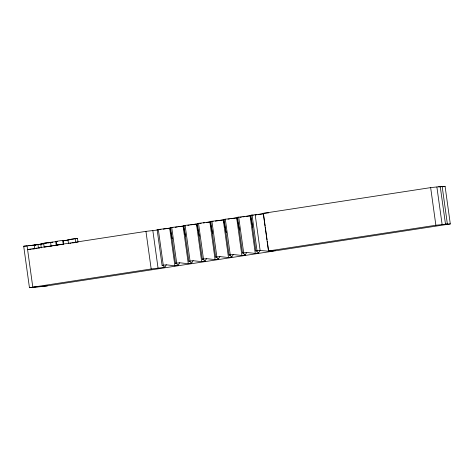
<?xml version="1.0" encoding="UTF-8"?>
<svg xmlns="http://www.w3.org/2000/svg" width="474" height="474" viewBox="0 0 474 474"><rect width="100%" height="100%" fill="white"/><g stroke="black" fill="none" stroke-linecap="round" stroke-linejoin="round"><path stroke-width="0.71" d="M63.083 242.611L63.036 240.318L56.193 241.367L56.726 245.206L57.295 245.307M63.35 244.531L63.036 240.318M35.704 244.922L23.7 246.225L29.453 287.694L151.176 268.989L164.78 267.336L166.344 264.818L174.894 265.778L178.177 265.274L179.741 262.762L188.291 263.722L191.573 263.218L193.137 260.7L201.687 261.66L204.975 261.156L206.534 258.644L215.089 259.604L218.372 259.1L219.93 256.582L228.486 257.548L231.768 257.038L233.327 254.526L241.882 255.486L245.165 254.982L246.729 252.47L255.279 253.43L258.561 252.926L260.125 250.408L255.166 214.698M44.035 243.695L28.748 245.763M36.012 248.625L37.227 248.358M52.407 245.917L44.189 247.138L43.655 243.292L57.336 241.438L56.193 241.367M46.12 243.174L40.758 243.997L41.291 247.837M68.469 243.589L67.936 239.749L75.313 238.618L77.481 238.422L78.014 242.261M74.803 238.831L67.936 239.749M76.142 238.623L77.481 238.422M42.642 243.826L43.981 243.618M157.552 230.014L145.951 231.365L27.581 249.549L31.189 249.223M164.78 267.336L162.748 265.369L162.084 265.357L157.131 229.647L169.674 228.148L174.894 265.778M178.177 265.274L176.144 263.313L175.481 263.295L170.527 227.585L183.071 226.092L188.291 263.722M191.573 263.218L189.541 261.251L188.883 261.239L183.924 225.529L196.467 224.036L201.687 261.66M204.975 261.156L202.937 259.195L202.279 259.177L197.32 223.473L209.864 221.974L215.089 259.604M218.372 259.1L216.34 257.139L215.676 257.121L210.723 221.411L223.266 219.918L228.486 257.548M231.768 257.038L229.736 255.077L229.072 255.065L224.119 219.355L236.662 217.856L241.882 255.486M245.165 254.982L243.132 253.021L242.469 253.003L237.515 217.293L250.059 215.8L255.279 253.43M258.561 252.926L256.529 250.959L255.871 250.947L250.912 215.237L263.455 213.744L265.162 226.045M255.871 250.947C262.365 249.508 268.918 252.624 275.376 250.343L268.468 250.971L263.248 213.341L430.653 187.621L442.153 186.365L447.373 223.995L444.025 224.51L450.3 223.935L445.08 186.306L442.289 186.56M56.726 245.206L63.569 244.157M69.814 243.381L71.153 243.18M72.492 242.972L74.501 242.664M159.56 229.706L161.006 229.481M163.174 229.149L171.12 227.929M175.125 227.313L177.294 226.981M178.734 226.756L185.127 225.778M187.799 225.363L189.244 225.144M190.69 224.919L196.686 224.001L199.394 236.147M199.75 223.527L201.195 223.307M203.364 222.976L204.809 222.75M206.255 222.531L211.309 221.755M215.315 221.139L225.322 219.598M227.994 219.189L229.44 218.97M230.879 218.745L236.882 217.827L239.589 229.973M239.945 217.353L241.39 217.133M242.836 216.908L244.999 216.577M246.444 216.357L251.504 215.575M255.51 214.965L256.955 214.74M258.401 214.521L263.455 213.744M442.153 186.365L438.806 186.88L440.897 186.691M442.153 186.756L445.08 186.306M162.084 265.357L166.344 264.818M175.481 263.295L179.741 262.762M188.883 261.239L193.137 260.7M202.279 259.177L206.534 258.644M215.676 257.121L219.93 256.582M229.072 255.065L233.327 254.526M242.469 253.003L246.729 252.47M268.468 250.971L435.873 225.251L447.373 223.995M450.3 223.935L43.881 286.379L29.453 287.694M37.754 244.59L34.264 245.052L34.798 248.891M39.846 244.311L41.937 244.033M43.655 243.292L49.26 242.605M50.659 242.433L52.762 242.173M62.823 240.691L69.305 239.897M53.692 245.763L55.624 245.538M62.829 240.875L64.268 240.703M65.708 240.531L67.148 240.365M263.248 213.341L268.776 212.838M48.087 242.907L49.337 242.795M23.7 246.225L26.585 245.965M33.802 245.307L35.965 245.105M77.292 242.327L75.846 242.457L75.313 238.618M39.869 247.967L38.441 248.098L37.908 244.258M32.635 249.087L34.075 248.957M47.234 285.863L32.801 287.179L27.048 245.71M250.912 215.237L253.341 215.297M237.515 217.293L238.179 217.311M224.119 219.355L224.777 219.367M210.723 221.411L213.152 221.471M197.32 223.473L197.984 223.485M183.924 225.529L184.587 225.547M170.527 227.585L172.957 227.644M157.131 229.647L157.795 229.659M250.278 215.765L252.826 227.2M223.479 219.883L226.353 232.746M210.083 221.939L212.636 233.374M183.29 226.057L185.518 236.064M169.893 228.118L172.281 238.837M440.233 186.537L445.495 224.166M436.886 187.052L442.147 224.676M430.653 187.621L435.873 225.251M265.363 227.49L267.069 239.791M267.271 241.242L268.675 251.368M252.067 215.06L257.026 250.77M238.706 217.11L243.66 252.82M225.304 219.172L230.263 254.882M211.908 221.228L216.861 256.938M198.511 223.29L203.464 259M185.115 225.346L190.068 261.056M171.718 227.407L176.672 263.111M158.316 229.463L163.275 265.173M152.859 230.731L158.085 268.361M145.951 231.365L151.176 268.989M56.975 244.08L57.153 245.36M55.736 241.622L56.264 245.461M50.582 242.232L51.115 246.071"/></g></svg>
